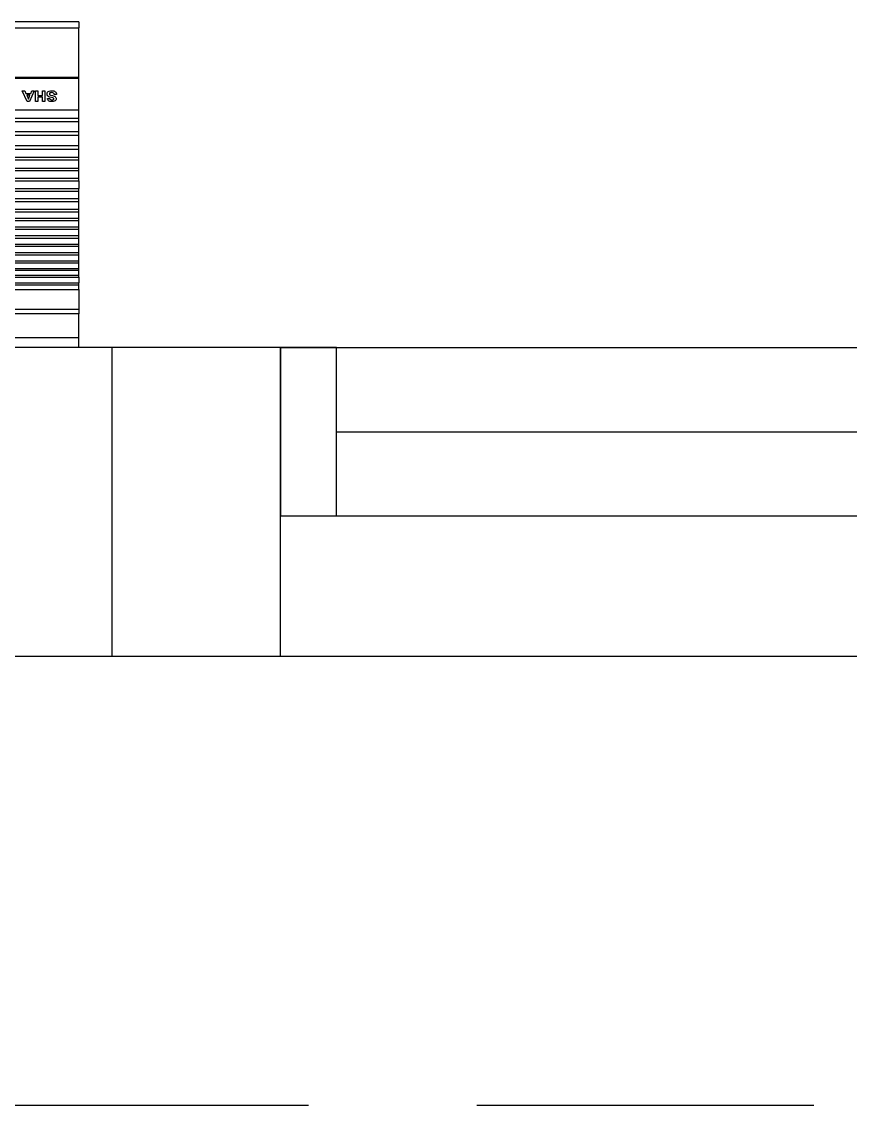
# Model space of a CAD drawing. Header units: inches. Extents: x 16928 to 514628, y -1471 to 241387.
# Drawn here: x 306487 to 307225, y 20631 to 21596 of the extents above; entities that cross this region are included whole.
import ezdxf

# ---------------------------------------------------------------- set-up
doc = ezdxf.new("R2010")
doc.units = ezdxf.units.IN
doc.header["$MEASUREMENT"] = 0
doc.linetypes.add('HIDDEN', pattern=[0.375, 0.25, -0.125])
for name, color, linetype in [('Edges', 7, 'Continuous'), ('LW', 2, 'Continuous'), ('WALL', 1, 'Continuous'), ('WIN', 9, 'Continuous')]:
    doc.layers.add(name, color=color, linetype=linetype)

# ---------------------------------------------------------------- blocks, each defined once
blk = doc.blocks.new('AW30')
at = {"layer": 'WALL'}
for points in [[(-2473393.39, -914141.48), (-2473243.39, -914141.48), (-2473243.39, -913866.48), (-2473393.39, -913866.48)], [(-2472643.39, -914141.48), (-2472493.39, -914141.48), (-2472493.39, -913866.48), (-2472643.39, -913866.48)]]:
    blk.add_lwpolyline(points, close=True, dxfattribs=at)
at = {"layer": 'WIN', "color": 1}
for p, q in [((-2473243.39, -913866.48), (-2472643.39, -913866.48)), ((-2473193.39, -913941.48), (-2472693.39, -913941.48)), ((-2473218.39, -914016.48), (-2472643.39, -914016.48))]:
    blk.add_line(p, q, dxfattribs=at)
at = {"layer": 'WIN', "color": 2}
blk.add_line((-2473243.39, -914141.48), (-2472643.39, -914141.48), dxfattribs=at)
at = {"layer": 'WIN', "color": 1}
for points in [[(-2473243.39, -914016.48), (-2473193.39, -914016.48), (-2473193.39, -913866.48), (-2473243.39, -913866.48)], [(-2472693.39, -914016.48), (-2472643.39, -914016.48), (-2472643.39, -913866.48), (-2472693.39, -913866.48)]]:
    blk.add_lwpolyline(points, close=True, dxfattribs=at)
blk = doc.blocks.new('air con')
at = {"layer": 'Edges'}
for p, q in [((71.402, 41.898), (152.402, 41.898)), ((71.402, 41.898), (71.402, 41.095)), ((71.402, 41.095), (152.402, 41.095)), ((71.402, 41.095), (71.402, 39.122)), ((71.402, 39.122), (152.402, 39.122)), ((71.402, 38.724), (71.402, 39.122)), ((152.402, 38.724), (71.402, 38.724)), ((71.402, 37.092), (71.402, 38.724)), ((71.402, 37.092), (71.402, 36.701)), ((152.402, 37.092), (71.402, 37.092)), ((152.402, 36.701), (71.402, 36.701)), ((71.402, 36.701), (71.402, 36.542)), ((152.402, 36.542), (71.402, 36.542)), ((71.402, 36.078), (71.402, 36.542)), ((152.402, 36.078), (71.402, 36.078)), ((71.402, 36.078), (71.402, 35.914)), ((152.402, 35.914), (71.402, 35.914)), ((71.402, 35.914), (71.402, 35.493)), ((71.402, 35.493), (71.402, 35.34)), ((152.402, 35.493), (71.402, 35.493)), ((152.402, 35.34), (71.402, 35.34)), ((71.402, 35.34), (71.402, 34.877)), ((152.402, 34.877), (71.402, 34.877)), ((71.402, 34.877), (71.402, 34.709)), ((152.402, 34.709), (71.402, 34.709)), ((71.402, 34.709), (71.402, 34.207)), ((152.402, 34.207), (71.402, 34.207)), ((71.402, 34.207), (71.402, 34.022)), ((71.402, 34.022), (71.402, 33.51)), ((152.402, 34.022), (71.402, 34.022)), ((152.402, 33.51), (71.402, 33.51)), ((71.402, 33.51), (71.402, 33.335)), ((152.402, 33.335), (71.402, 33.335)), ((71.402, 33.335), (71.402, 32.826)), ((152.402, 32.826), (71.402, 32.826)), ((71.402, 32.826), (71.402, 32.625)), ((152.402, 32.625), (71.402, 32.625)), ((71.402, 32.625), (71.402, 32.098)), ((152.402, 32.098), (71.402, 32.098)), ((71.402, 32.098), (71.402, 31.911)), ((152.402, 31.911), (71.402, 31.911)), ((71.402, 31.911), (71.402, 31.378)), ((152.402, 31.378), (71.402, 31.378)), ((71.402, 31.378), (71.402, 31.189)), ((152.402, 31.189), (71.402, 31.189)), ((71.402, 31.189), (71.402, 30.654)), ((152.402, 30.654), (71.402, 30.654)), ((71.402, 30.654), (71.402, 30.439)), ((152.402, 30.439), (71.402, 30.439)), ((71.402, 30.439), (71.402, 29.791)), ((152.402, 29.791), (71.402, 29.791)), ((71.402, 29.791), (71.402, 29.562)), ((71.402, 29.562), (71.402, 28.935)), ((152.402, 29.562), (71.402, 29.562)), ((152.402, 28.935), (71.402, 28.935)), ((71.402, 28.935), (71.402, 28.714)), ((152.402, 28.714), (71.402, 28.714)), ((71.402, 28.092), (71.402, 28.714)), ((152.402, 28.092), (71.402, 28.092)), ((71.402, 28.092), (71.402, 27.871)), ((71.402, 27.871), (71.402, 27.226)), ((152.402, 27.871), (71.402, 27.871)), ((152.402, 27.226), (71.402, 27.226)), ((71.402, 27.226), (71.402, 27.024)), ((71.402, 27.024), (71.402, 26.349)), ((152.402, 27.024), (71.402, 27.024)), ((152.402, 26.349), (71.402, 26.349)), ((71.402, 26.349), (71.402, 26.117)), ((152.402, 26.117), (71.402, 26.117)), ((71.402, 26.117), (71.402, 25.469)), ((152.402, 25.469), (71.402, 25.469)), ((71.402, 25.469), (71.402, 25.162)), ((152.402, 25.162), (71.402, 25.162)), ((71.402, 25.162), (71.402, 24.304)), ((152.402, 24.304), (71.402, 24.304)), ((71.402, 24.304), (71.402, 24.002)), ((152.402, 24.002), (71.402, 24.002)), ((71.402, 24.002), (71.402, 23.184)), ((71.402, 23.184), (71.402, 22.883)), ((152.402, 23.184), (71.402, 23.184)), ((152.402, 22.883), (71.402, 22.883)), ((71.402, 22.883), (71.402, 22.213)), ((152.402, 22.213), (71.402, 22.213)), ((71.402, 22.213), (71.402, 19.568)), ((73.247, 20.922), (73.441, 20.939)), ((73.262, 20.853), (73.247, 20.922)), ((73.287, 20.793), (73.262, 20.853)), ((73.283, 21.282), (73.294, 21.346)), ((73.289, 21.232), (73.283, 21.282)), ((73.322, 20.742), (73.287, 20.793)), ((73.306, 21.186), (73.289, 21.232)), ((73.294, 21.346), (73.326, 21.406)), ((73.334, 21.144), (73.306, 21.186)), ((73.367, 20.7), (73.322, 20.742)), ((73.326, 21.406), (73.378, 21.457)), ((73.374, 21.106), (73.334, 21.144)), ((73.422, 20.666), (73.367, 20.7)), ((73.412, 21.082), (73.374, 21.106)), ((73.378, 21.457), (73.448, 21.494)), ((73.462, 21.059), (73.412, 21.082)), ((73.488, 20.642), (73.422, 20.666)), ((73.441, 20.939), (73.467, 20.864)), ((73.448, 21.494), (73.537, 21.517)), ((73.598, 21.02), (73.462, 21.059)), ((73.467, 20.864), (73.511, 20.812)), ((73.481, 21.324), (73.473, 21.293)), ((73.473, 21.293), (73.48, 21.265)), ((73.48, 21.265), (73.502, 21.241)), ((73.504, 21.347), (73.481, 21.324)), ((73.502, 21.241), (73.567, 21.212)), ((73.563, 21.371), (73.504, 21.347)), ((73.511, 20.812), (73.574, 20.782)), ((73.537, 21.517), (73.642, 21.525)), ((73.64, 21.379), (73.563, 21.371)), ((73.567, 21.212), (73.685, 21.182)), ((73.574, 20.782), (73.655, 20.772)), ((73.757, 20.982), (73.598, 21.02)), ((73.713, 21.372), (73.64, 21.379)), ((73.642, 21.525), (73.729, 21.52)), ((73.655, 20.772), (73.739, 20.781)), ((73.685, 21.182), (73.811, 21.152)), ((73.766, 21.35), (73.713, 21.372)), ((73.729, 21.52), (73.804, 21.507)), ((73.739, 20.781), (73.8, 20.808)), ((73.8, 20.965), (73.757, 20.982)), ((73.8, 21.311), (73.766, 21.35)), ((73.867, 20.655), (73.771, 20.631)), ((73.82, 21.253), (73.8, 21.311)), ((73.828, 20.944), (73.8, 20.965)), ((73.8, 20.808), (73.836, 20.847)), ((73.804, 21.507), (73.868, 21.484)), ((73.811, 21.152), (73.899, 21.12)), ((74.019, 21.261), (73.82, 21.253)), ((73.843, 20.92), (73.828, 20.944)), ((73.836, 20.847), (73.848, 20.892)), ((73.848, 20.892), (73.843, 20.92)), ((73.943, 20.695), (73.867, 20.655)), ((73.868, 21.484), (73.921, 21.453)), ((73.899, 21.12), (73.961, 21.081)), ((73.921, 21.453), (73.962, 21.414)), ((74, 20.752), (73.943, 20.695)), ((73.961, 21.081), (74.008, 21.031)), ((73.962, 21.414), (73.992, 21.369)), ((73.992, 21.369), (74.011, 21.318)), ((74.035, 20.82), (74, 20.752)), ((74.008, 21.031), (74.037, 20.968)), ((74.011, 21.318), (74.019, 21.261)), ((74.047, 20.892), (74.035, 20.82)), ((74.037, 20.968), (74.047, 20.892)), ((74.215, 20.639), (74.215, 21.51)), ((74.215, 21.51), (74.413, 21.51)), ((74.413, 21.51), (74.413, 21.167)), ((74.413, 21.167), (74.802, 21.167)), ((74.802, 21.02), (74.413, 21.02)), ((74.413, 21.02), (74.413, 20.639)), ((74.802, 21.167), (74.802, 21.51)), ((74.802, 21.51), (75.001, 21.51)), ((74.802, 20.639), (74.802, 21.02)), ((75.001, 21.51), (75.001, 20.639)), ((75.106, 20.639), (75.489, 21.51)), ((75.398, 20.837), (75.317, 20.639)), ((75.791, 20.837), (75.398, 20.837)), ((75.592, 21.306), (75.459, 20.983)), ((75.459, 20.983), (75.727, 20.983)), ((75.489, 21.51), (75.699, 21.51)), ((75.727, 20.983), (75.592, 21.306)), ((75.699, 21.51), (76.093, 20.639)), ((75.877, 20.639), (75.791, 20.837)), ((73.565, 20.628), (73.488, 20.642)), ((73.653, 20.623), (73.565, 20.628)), ((73.771, 20.631), (73.653, 20.623)), ((74.413, 20.639), (74.215, 20.639)), ((75.001, 20.639), (74.802, 20.639)), ((75.317, 20.639), (75.106, 20.639)), ((76.093, 20.639), (75.877, 20.639)), ((152.402, 19.568), (71.402, 19.568)), ((71.402, 19.568), (71.402, 19.493)), ((152.402, 19.493), (71.402, 19.493)), ((71.402, 19.493), (71.402, 15.42)), ((76.855, 15.42), (71.402, 15.42)), ((71.402, 14.898), (71.402, 15.42)), ((71.402, 14.898), (152.402, 14.898))]:
    blk.add_line(p, q, dxfattribs=at)

msp = doc.modelspace()

# ---------------------------------------------------------------- linework, layer by layer
at = {"layer": 'LW', "linetype": 'HIDDEN', "ltscale": 1200}
msp.add_line((305092.45, 20630.54), (307892.45, 20630.54), dxfattribs=at)
at = {"layer": 'WALL'}
msp.add_line((306717.45, 21305.54), (306267.45, 21305.54), dxfattribs=at)
at = {"layer": 'WIN'}
msp.add_line((305092.45, 21030.54), (307892.45, 21030.54), dxfattribs=at)

# ---------------------------------------------------------------- block references
at = {"xscale": 10.74849191040555, "yscale": 10.74849191040555, "zscale": 10.74849191040555, "rotation": 180}
msp.add_blockref('air con', (307305.55, 21755.88), dxfattribs=at)
at = {"layer": 'WIN'}
msp.add_blockref('AW30', (2779960.84, 935172.02), dxfattribs=at)

doc.saveas('drawing.dxf')
